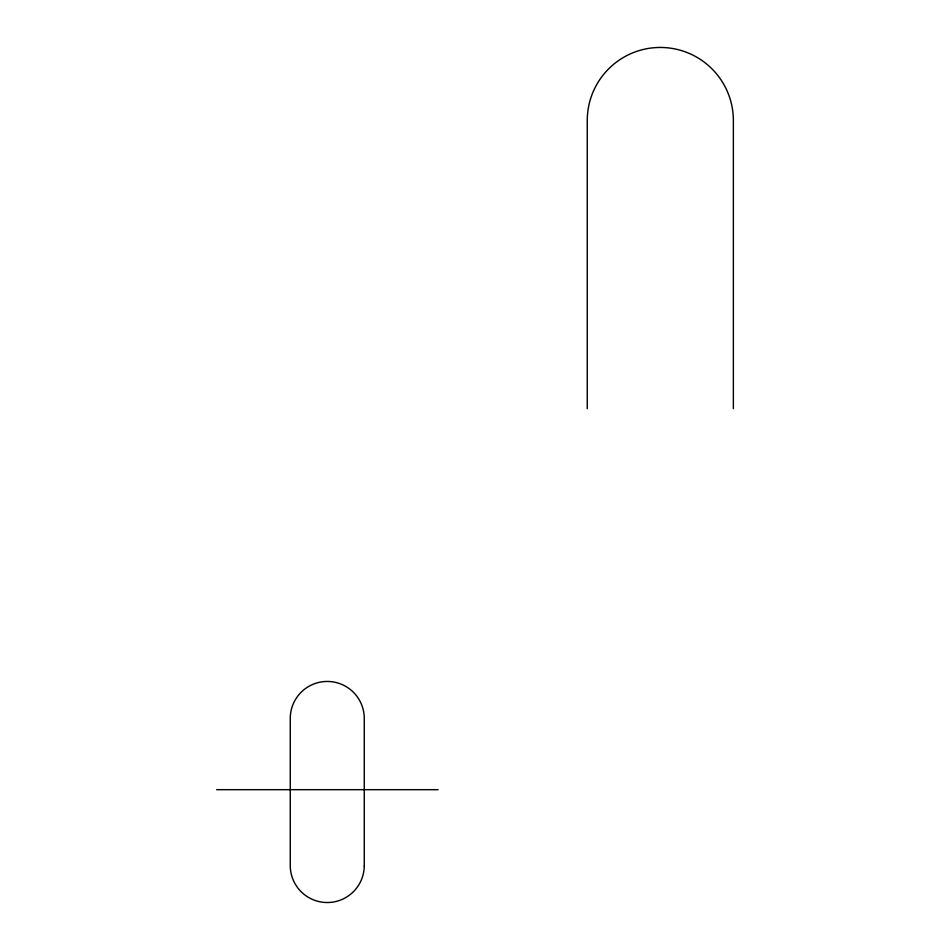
<?xml version="1.0" encoding="UTF-8"?>
<svg xmlns="http://www.w3.org/2000/svg" width="950" height="950" viewBox="0 0 950 950"><rect width="100%" height="100%" fill="white"/><g stroke="black" fill="none" stroke-linecap="round" stroke-linejoin="round"><path stroke-width="1.43" d="M216.636 789.676L438.093 789.676M733.364 408.666L733.364 120.496A73.055 73.055 0 0 0 660.321 47.453A73.055 73.055 0 0 0 587.266 120.496L587.266 408.666M364.266 865.996L364.266 717.974A37.014 37.014 0 0 0 327.263 681.447A37.014 37.014 0 0 0 290.261 717.974L290.261 865.996A37.014 37.014 0 0 0 327.263 902.524A37.014 37.014 0 0 0 364.266 865.996"/></g></svg>
